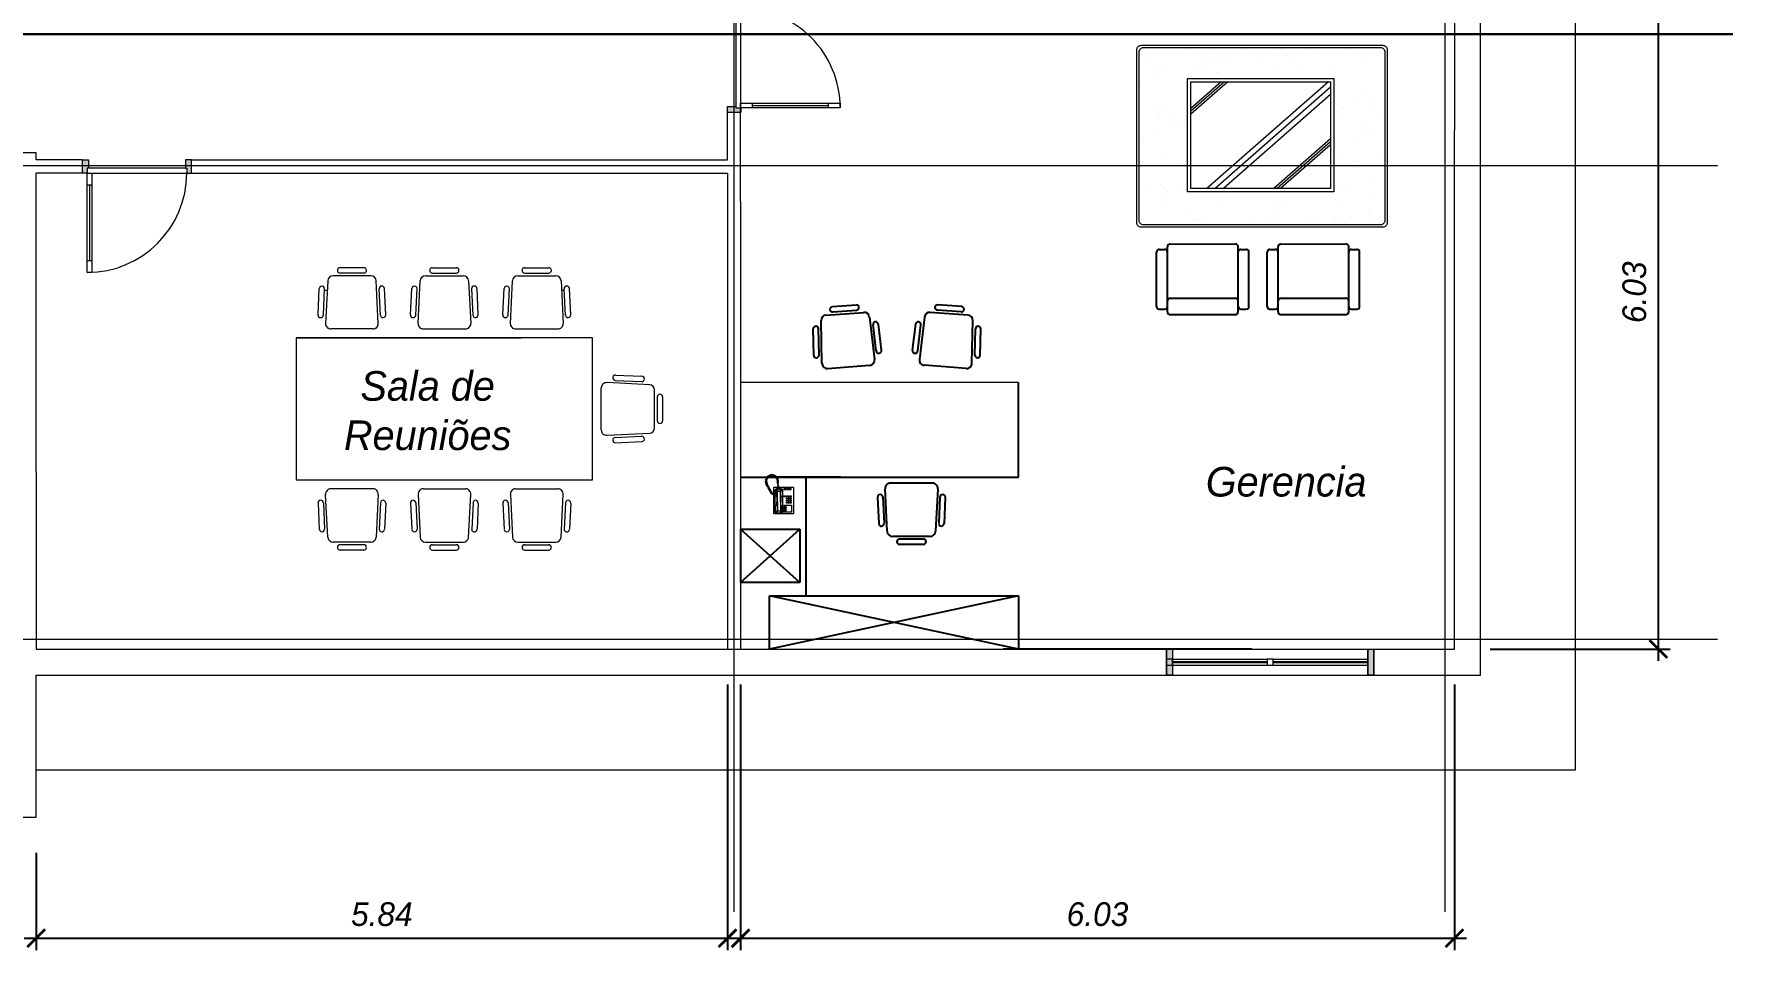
# Model space of a CAD drawing. Header units: millimetres. Extents: x 485872 to 486142, y -52344 to -52207.
# Drawn here: x 485967.02 to 485981.36, y -52228.95 to -52221.21 of the extents above; entities that cross this region are included whole.
import ezdxf

# ---------------------------------------------------------------- set-up
doc = ezdxf.new("R2010")
doc.units = ezdxf.units.MM
doc.header["$LTSCALE"] = 15
doc.header["$PDMODE"] = 2
doc.header["$PDSIZE"] = -10
for name, pattern in [('ACAD_ISO12W100', [21, 12, -3, 0, -3, 0, -3]), ('DASHDOTX2', [50.8, 25.4, -12.7, 0, -12.7]), ('HIDDEN', [9.525, 6.35, -3.175])]:
    doc.linetypes.add(name, pattern=pattern)
doc.layers.add('Akira01', color=7, linetype='Continuous')
doc.layers.add('Akira02', color=8, linetype='Continuous')
doc.layers.add('arrow', color=8, linetype='Continuous', lineweight=0)
doc.styles.get("Standard").update_dxf_attribs({"font": ''})
doc.styles.get('Standard').set_extended_font_data('Flux Architect', italic=True)
doc.dimstyles.get("Standard").update_dxf_attribs({"dimtxt": 0.2, "dimasz": 0.15, "dimexe": 0.1, "dimexo": 0.3, "dimgap": 0.1, "dimtad": 1, "dimzin": 0, "dimdsep": 46, "dimtxsty": 'Standard', "dimblk": 'ARCHTICK', "dimcen": 0.09, "dimdle": 0.1, "dimclrd": 4, "dimclrt": 2, "dimadec": 0, "dimazin": 0, "dimtfac": 1, "dimtofl": 0, "dimtmove": 0, "dimatfit": 3, "dimfxl": 1, "dimtfillclr": 1, "dimtolj": 1, "dimtzin": 0, "dimarcsym": 1})

# ---------------------------------------------------------------- blocks, each defined once
blk = doc.blocks.new('Meeting Table')
at = {"layer": 'Akira01', "linetype": 'Continuous', "lineweight": 9}
for p, q in [((36644, 80019), (36442, 80019)), ((37424, 80019), (37222, 80019)), ((38002, 80019), (38203, 80019)), ((36338, 79909), (36320, 79549)), ((36703, 79951), (36383, 79951)), ((36644, 79974), (36442, 79974)), ((36765, 79549), (36747, 79909)), ((37118, 79909), (37100, 79549)), ((37482, 79951), (37163, 79951)), ((37424, 79974), (37222, 79974)), ((37545, 79549), (37527, 79909)), ((37880, 79549), (37898, 79909)), ((37943, 79951), (38262, 79951)), ((38002, 79974), (38203, 79974)), ((38307, 79909), (38325, 79549)), ((36256, 79621), (36267, 79843)), ((36301, 79619), (36312, 79841)), ((36784, 79619), (36773, 79841)), ((36829, 79621), (36818, 79843)), ((37036, 79621), (37047, 79843)), ((37081, 79619), (37092, 79841)), ((37564, 79619), (37553, 79841)), ((37609, 79621), (37598, 79843)), ((37816, 79621), (37827, 79843)), ((37861, 79619), (37872, 79841)), ((38344, 79619), (38333, 79841)), ((38389, 79621), (38378, 79843)), ((36721, 79501), (36365, 79501)), ((37500, 79501), (37145, 79501)), ((37925, 79501), (38280, 79501)), ((36073, 79426), (36073, 78226)), ((38573, 79426), (36073, 79426)), ((38573, 78226), (38573, 79426)), ((35950, 79049), (35590, 79031)), ((35878, 79113), (35656, 79102)), ((35880, 79068), (35658, 79057)), ((35480, 78927), (35480, 78725)), ((35525, 78927), (35525, 78725)), ((35548, 78986), (35548, 78667)), ((35998, 79004), (35998, 78649)), ((35590, 78622), (35950, 78604)), ((35880, 78585), (35658, 78596)), ((35878, 78540), (35656, 78551)), ((36073, 78226), (38573, 78226)), ((36073, 78226), (36673, 78226)), ((36721, 78151), (36365, 78151)), ((38573, 78226), (36673, 78226)), ((37500, 78151), (37145, 78151)), ((37925, 78151), (38280, 78151)), ((36256, 78032), (36267, 77810)), ((36301, 78034), (36312, 77812)), ((36338, 77744), (36320, 78104)), ((36765, 78104), (36747, 77744)), ((36784, 78034), (36773, 77812)), ((36829, 78032), (36818, 77810)), ((37036, 78032), (37047, 77810)), ((37081, 78034), (37092, 77812)), ((37118, 77744), (37100, 78104)), ((37545, 78104), (37527, 77744)), ((37564, 78034), (37553, 77812)), ((37609, 78032), (37598, 77810)), ((37816, 78032), (37827, 77810)), ((37861, 78034), (37872, 77812)), ((37880, 78104), (37898, 77744)), ((38307, 77744), (38325, 78104)), ((38344, 78034), (38333, 77812)), ((38389, 78032), (38378, 77810)), ((36703, 77701), (36383, 77701)), ((36644, 77679), (36442, 77679)), ((36644, 77634), (36442, 77634)), ((37482, 77701), (37163, 77701)), ((37424, 77679), (37222, 77679)), ((37424, 77634), (37222, 77634)), ((37943, 77701), (38262, 77701)), ((38002, 77679), (38203, 77679)), ((38002, 77634), (38203, 77634))]:
    blk.add_line(p, q, dxfattribs=at)
for centre, radius, start, end in [((36442, 79996), 22.5, 90, 270), ((36644, 79996), 22.5, 270, 90), ((37222, 79996), 22.5, 90, 270), ((37424, 79996), 22.5, 270, 90), ((38002, 79996), 22.5, 90, 270), ((38203, 79996), 22.5, 270, 90), ((36383, 79906), 45, 90, 177.1376), ((36703, 79906), 45, 2.8624, 90), ((37163, 79906), 45, 90, 177.1376), ((37482, 79906), 45, 2.8624, 90), ((37943, 79906), 45, 90, 177.1376), ((38262, 79906), 45, 2.8624, 90), ((36290, 79842), 22.5, 357.1376, 177.1376), ((36796, 79842), 22.5, 2.8624, 182.8624), ((37070, 79842), 22.5, 357.1376, 177.1376), ((37576, 79842), 22.5, 2.8624, 182.8624), ((37850, 79842), 22.5, 357.1376, 177.1376), ((38356, 79842), 22.5, 2.8624, 182.8624), ((36279, 79620), 22.5, 177.1376, 357.1376), ((36807, 79620), 22.5, 182.8624, 2.8624), ((37059, 79620), 22.5, 177.1376, 357.1376), ((37587, 79620), 22.5, 182.8624, 2.8624), ((37839, 79620), 22.5, 177.1376, 357.1376), ((38367, 79620), 22.5, 182.8624, 2.8624), ((36365, 79546), 45, 177.1376, 270), ((36721, 79546), 45, 270, 2.8624), ((37145, 79546), 45, 177.1376, 270), ((37500, 79546), 45, 270, 2.8624), ((37925, 79546), 45, 177.1376, 270), ((38280, 79546), 45, 270, 2.8624), ((35593, 78986), 45, 92.8624, 180), ((35657, 79079), 22.5, 92.8624, 272.8624), ((35879, 79090), 22.5, 272.8624, 92.8624), ((35953, 79004), 45, 0, 92.8624), ((35503, 78927), 22.5, 0, 180), ((35503, 78725), 22.5, 180, 0), ((35593, 78667), 45, 180, 267.1376), ((35657, 78573), 22.5, 87.1376, 267.1376), ((35879, 78562), 22.5, 267.1376, 87.1376), ((35953, 78649), 45, 267.1376, 0), ((36365, 78106), 45, 90, 182.8624), ((36721, 78106), 45, 357.1376, 90), ((37145, 78106), 45, 90, 182.8624), ((37500, 78106), 45, 357.1376, 90), ((37925, 78106), 45, 90, 182.8624), ((38280, 78106), 45, 357.1376, 90), ((36279, 78033), 22.5, 2.8624, 182.8624), ((36807, 78033), 22.5, 357.1376, 177.1376), ((37059, 78033), 22.5, 2.8624, 182.8624), ((37587, 78033), 22.5, 357.1376, 177.1376), ((37839, 78033), 22.5, 2.8624, 182.8624), ((38367, 78033), 22.5, 357.1376, 177.1376), ((36290, 77811), 22.5, 182.8624, 2.8624), ((36383, 77746), 45, 182.8624, 270), ((36703, 77746), 45, 270, 357.1376), ((36796, 77811), 22.5, 177.1376, 357.1376), ((37070, 77811), 22.5, 182.8624, 2.8624), ((37163, 77746), 45, 182.8624, 270), ((37482, 77746), 45, 270, 357.1376), ((37576, 77811), 22.5, 177.1376, 357.1376), ((37850, 77811), 22.5, 182.8624, 2.8624), ((37943, 77746), 45, 182.8624, 270), ((38262, 77746), 45, 270, 357.1376), ((38356, 77811), 22.5, 177.1376, 357.1376), ((36442, 77656), 22.5, 90, 270), ((36644, 77656), 22.5, 270, 90), ((37222, 77656), 22.5, 90, 270), ((37424, 77656), 22.5, 270, 90), ((38002, 77656), 22.5, 90, 270), ((38203, 77656), 22.5, 270, 90)]:
    blk.add_arc(centre, radius, start, end, dxfattribs=at)
at = {"layer": 'Akira02', "linetype": 'Continuous', "lineweight": 9}
for p, q in [((36334, 77823), (36312, 77823)), ((38334, 77823), (38311, 77823))]:
    blk.add_line(p, q, dxfattribs=at)
blk = doc.blocks.new('In door')
at = {"lineweight": 13}
h = blk.add_hatch(color=256, dxfattribs=at)
h.dxf.hatch_style = 1
h.paths.add_polyline_path([(49483, 73980), (49483, 74020), (49443, 74020), (49443, 74030), (49373, 74030), (49373, 73980)])
h.paths.add_polyline_path([(49373, 74900), (49373, 74850), (49443, 74850), (49443, 74860), (49483, 74860), (49483, 74900)])
for points in [[(49483, 74900), (49373, 74900), (49373, 74850), (49443, 74850), (49443, 74860), (49483, 74860)], [(49483, 73980), (49373, 73980), (49373, 74030), (49443, 74030), (49443, 74020), (49483, 74020)]]:
    blk.add_lwpolyline(points, close=True, dxfattribs=at)
for points in [[(49483, 74900), (49373, 74900)], [(49483, 73980), (49373, 73980)]]:
    blk.add_lwpolyline(points, dxfattribs=at)
at = {"color": 15, "lineweight": 13}
for points in [[(49443, 74850), (49443, 74030)], [(49483, 74020), (49483, 74860)], [(49583, 74020), (49583, 74060)], [(49583, 74040), (50223, 74040)], [(50223, 74020), (50223, 74060)]]:
    blk.add_lwpolyline(points, dxfattribs=at)
blk.add_lwpolyline([(49483, 74020), (49483, 74060), (50323, 74060), (50323, 74020)], close=True, dxfattribs=at)
at = {"lineweight": 13}
blk.add_arc((49483, 74020), 840, 0.012, 90.012, dxfattribs=at)
blk = doc.blocks.new('_ArchTick')
at = {"color": 0, "const_width": 0.15}
blk.add_lwpolyline([(-0.5, -0.5), (0.5, 0.5)], dxfattribs=at)
blk = doc.blocks.new('*D295')
at = {"color": 0, "linetype": 'Continuous', "lineweight": -2, "transparency": 16777216}
for p, q in [((486120.984, -52226.706), (486120.984, -52228.948)), ((486115.149, -52228.126), (486115.149, -52228.948))]:
    blk.add_line(p, q, dxfattribs=at)
at = {"color": 4, "linetype": 'Continuous', "lineweight": -2, "transparency": 16777216}
blk.add_line((486115.049, -52228.848), (486121.084, -52228.848), dxfattribs=at)
at = {"layer": 'Defpoints', "color": 0, "linetype": 'Continuous', "lineweight": 13, "transparency": 16777216}
for p in [(486120.984, -52226.406), (486115.149, -52227.826), (486120.984, -52228.848)]:
    blk.add_point(p, dxfattribs=at)
at = {"color": 4, "linetype": 'Continuous', "lineweight": -2, "transparency": 16777216, "xscale": 0.15, "yscale": 0.15, "zscale": 0.15, "rotation": 180}
blk.add_blockref('_ArchTick', (486115.149, -52228.848), dxfattribs=at)
at = {"color": 4, "linetype": 'Continuous', "lineweight": -2, "transparency": 16777216, "xscale": 0.15, "yscale": 0.15, "zscale": 0.15}
blk.add_blockref('_ArchTick', (486120.984, -52228.848), dxfattribs=at)
at = {"color": 2, "linetype": 'Continuous', "lineweight": 13, "transparency": 16777216, "insert": (486118.066, -52228.646), "char_height": 0.2, "attachment_point": 5}
blk.add_mtext('\\A1;5.84', dxfattribs=at)
blk = doc.blocks.new('*D296')
at = {"color": 0, "linetype": 'Continuous', "lineweight": -2, "transparency": 16777216}
for p, q in [((486121.094, -52226.706), (486121.094, -52228.948)), ((486127.119, -52226.706), (486127.119, -52228.948))]:
    blk.add_line(p, q, dxfattribs=at)
at = {"color": 4, "linetype": 'Continuous', "lineweight": -2, "transparency": 16777216}
blk.add_line((486120.994, -52228.848), (486127.219, -52228.848), dxfattribs=at)
at = {"layer": 'Defpoints', "color": 0, "linetype": 'Continuous', "lineweight": 13, "transparency": 16777216}
for p in [(486121.094, -52226.406), (486127.119, -52226.406), (486127.119, -52228.848)]:
    blk.add_point(p, dxfattribs=at)
at = {"color": 4, "linetype": 'Continuous', "lineweight": -2, "transparency": 16777216, "xscale": 0.15, "yscale": 0.15, "zscale": 0.15, "rotation": 180}
blk.add_blockref('_ArchTick', (486121.094, -52228.848), dxfattribs=at)
at = {"color": 4, "linetype": 'Continuous', "lineweight": -2, "transparency": 16777216, "xscale": 0.15, "yscale": 0.15, "zscale": 0.15}
blk.add_blockref('_ArchTick', (486127.119, -52228.848), dxfattribs=at)
at = {"color": 2, "linetype": 'Continuous', "lineweight": 13, "transparency": 16777216, "insert": (486124.106, -52228.646), "char_height": 0.2, "attachment_point": 5}
blk.add_mtext('\\A1;6.03', dxfattribs=at)
blk = doc.blocks.new('*D297')
at = {"color": 4, "linetype": 'Continuous', "lineweight": -2, "transparency": 16777216}
blk.add_line((486128.839, -52226.506), (486128.839, -52220.281), dxfattribs=at)
at = {"color": 0, "linetype": 'Continuous', "lineweight": -2, "transparency": 16777216}
for p, q in [((486127.419, -52220.381), (486128.939, -52220.381)), ((486127.419, -52226.406), (486128.939, -52226.406))]:
    blk.add_line(p, q, dxfattribs=at)
at = {"layer": 'Defpoints', "color": 0, "linetype": 'Continuous', "lineweight": 13, "transparency": 16777216}
for p in [(486127.119, -52220.381), (486128.839, -52220.381), (486127.119, -52226.406)]:
    blk.add_point(p, dxfattribs=at)
at = {"color": 4, "linetype": 'Continuous', "lineweight": -2, "transparency": 16777216, "xscale": 0.15, "yscale": 0.15, "zscale": 0.15}
for p, rotation in [((486128.839, -52220.381), 90), ((486128.839, -52226.406), 270)]:
    blk.add_blockref('_ArchTick', p, dxfattribs=dict(at, rotation=rotation))
at = {"color": 2, "linetype": 'Continuous', "lineweight": 13, "transparency": 16777216, "insert": (486128.637, -52223.393), "char_height": 0.2, "attachment_point": 5, "rotation": 90}
blk.add_mtext('\\A1;6.03', dxfattribs=at)

msp = doc.modelspace()

# ---------------------------------------------------------------- hatches: boundary and pattern name
at = {"lineweight": 13}
h = msp.add_hatch(color=256, dxfattribs=at)
h.dxf.hatch_style = 1
h.paths.add_polyline_path([(485976.58, -52226.406), (485976.63, -52226.406), (485976.63, -52226.626), (485976.58, -52226.626)])
h = msp.add_hatch(color=256, dxfattribs=at)
h.dxf.hatch_style = 1
h.paths.add_polyline_path([(485978.28, -52226.406), (485978.33, -52226.406), (485978.33, -52226.626), (485978.28, -52226.626)])

# ---------------------------------------------------------------- linework, layer by layer
at = {"color": 6, "linetype": 'DASHDOTX2', "lineweight": 13}
for p, q in [((485972.93, -52228.626), (485972.93, -52210.526)), ((485978.93, -52228.626), (485978.93, -52210.526)), ((485981.23, -52222.326), (485944.63, -52222.326)), ((485981.23, -52226.326), (485944.63, -52226.326))]:
    msp.add_line(p, q, dxfattribs=at)
at = {"color": 0, "lineweight": 9}
for p, q in [((485978.008, -52221.328), (485978.008, -52221.328)), ((485978.107, -52221.315), (485978.107, -52221.315)), ((485978.257, -52221.31), (485978.257, -52221.31)), ((485978.259, -52221.322), (485978.259, -52221.322)), ((485976.364, -52221.351), (485976.364, -52221.351)), ((485976.444, -52221.402), (485976.444, -52221.402)), ((485976.763, -52221.344), (485976.763, -52221.344)), ((485976.89, -52221.438), (485976.89, -52221.438)), ((485976.925, -52221.47), (485976.925, -52221.47)), ((485976.955, -52221.35), (485976.955, -52221.35)), ((485976.985, -52221.463), (485976.985, -52221.463)), ((485977.035, -52221.401), (485977.035, -52221.401)), ((485977.084, -52221.45), (485977.084, -52221.45)), ((485977.249, -52221.346), (485977.249, -52221.346)), ((485977.342, -52221.416), (485977.342, -52221.416)), ((485977.497, -52221.395), (485977.497, -52221.395)), ((485977.547, -52221.349), (485977.547, -52221.349)), ((485977.596, -52221.382), (485977.596, -52221.382)), ((485977.627, -52221.4), (485977.627, -52221.4)), ((485977.686, -52221.477), (485977.686, -52221.477)), ((485977.746, -52221.34), (485977.746, -52221.34)), ((485977.854, -52221.348), (485977.854, -52221.348)), ((485978.139, -52221.347), (485978.139, -52221.347)), ((485978.219, -52221.398), (485978.219, -52221.398)), ((485978.422, -52221.462), (485978.422, -52221.462)), ((485976.474, -52221.53), (485976.474, -52221.53)), ((485976.506, -52221.541), (485976.506, -52221.541)), ((485976.573, -52221.517), (485976.573, -52221.517)), ((485976.831, -52221.483), (485976.831, -52221.483)), ((485977.004, -52221.534), (485977.004, -52221.534)), ((485977.517, -52221.516), (485977.517, -52221.516)), ((485978.003, -52221.518), (485978.003, -52221.518)), ((485976.354, -52221.637), (485976.354, -52221.637)), ((485978.004, -52221.639), (485978.004, -52221.639)), ((485978.271, -52221.688), (485978.271, -52221.688)), ((485976.517, -52221.826), (485976.517, -52221.826)), ((485976.518, -52221.907), (485976.518, -52221.907)), ((485976.543, -52221.811), (485976.543, -52221.811)), ((485976.597, -52221.877), (485976.597, -52221.877)), ((485978.015, -52221.884), (485978.015, -52221.884)), ((485978.029, -52221.817), (485978.029, -52221.817)), ((485978.075, -52221.834), (485978.075, -52221.834)), ((485978.183, -52221.797), (485978.183, -52221.797)), ((485978.282, -52221.784), (485978.282, -52221.784)), ((485978.292, -52221.823), (485978.292, -52221.823)), ((485978.372, -52221.874), (485978.372, -52221.874)), ((485976.495, -52222.019), (485976.495, -52222.019)), ((485976.649, -52221.999), (485976.649, -52221.999)), ((485976.709, -52221.962), (485976.709, -52221.962)), ((485976.744, -52221.994), (485976.744, -52221.994)), ((485976.748, -52221.986), (485976.748, -52221.986)), ((485978.24, -52221.985), (485978.24, -52221.985)), ((485978.275, -52222.017), (485978.275, -52222.017)), ((485978.283, -52222.054), (485978.283, -52222.054)), ((485976.382, -52222.118), (485976.382, -52222.118)), ((485978.157, -52222.115), (485978.157, -52222.115)), ((485976.362, -52222.334), (485976.362, -52222.334)), ((485976.53, -52222.273), (485976.53, -52222.273)), ((485976.671, -52222.302), (485976.671, -52222.302)), ((485978.027, -52222.25), (485978.027, -52222.25)), ((485978.204, -52222.286), (485978.204, -52222.286)), ((485978.358, -52222.266), (485978.358, -52222.266)), ((485976.527, -52222.486), (485976.527, -52222.486)), ((485976.751, -52222.353), (485976.751, -52222.353)), ((485978.295, -52222.42), (485978.295, -52222.42)), ((485976.412, -52222.522), (485976.412, -52222.522)), ((485976.536, -52222.594), (485976.536, -52222.594)), ((485976.562, -52222.518), (485976.562, -52222.518)), ((485976.67, -52222.488), (485976.67, -52222.488)), ((485977.127, -52222.593), (485977.127, -52222.593)), ((485977.553, -52222.614), (485977.553, -52222.614)), ((485977.719, -52222.592), (485977.719, -52222.592)), ((485978.039, -52222.616), (485978.039, -52222.616)), ((485978.059, -52222.509), (485978.059, -52222.509)), ((485978.094, -52222.541), (485978.094, -52222.541)), ((485978.311, -52222.591), (485978.311, -52222.591)), ((485976.542, -52222.639), (485976.542, -52222.639)), ((485976.751, -52222.691), (485976.751, -52222.691)), ((485977.04, -52222.633), (485977.04, -52222.633)), ((485977.487, -52222.676), (485977.487, -52222.676)), ((485977.522, -52222.708), (485977.522, -52222.708)), ((485978.121, -52222.771), (485978.121, -52222.771)), ((485978.283, -52222.714), (485978.283, -52222.714)), ((485978.379, -52222.755), (485978.379, -52222.755)), ((485976.81, -52222.791), (485976.81, -52222.791)), ((485976.824, -52222.778), (485976.824, -52222.778)), ((485976.904, -52222.811), (485976.904, -52222.811)), ((485976.916, -52222.825), (485976.916, -52222.825)), ((485977.296, -52222.793), (485977.296, -52222.793)), ((485977.416, -52222.777), (485977.416, -52222.777)), ((485977.496, -52222.81), (485977.496, -52222.81)), ((485977.794, -52222.787), (485977.794, -52222.787)), ((485977.868, -52222.805), (485977.868, -52222.805)), ((485978.007, -52222.776), (485978.007, -52222.776)), ((485978.022, -52222.784), (485978.022, -52222.784)), ((485978.087, -52222.809), (485978.087, -52222.809)), ((485978.307, -52222.786), (485978.307, -52222.786))]:
    msp.add_line(p, q, dxfattribs=at)
at = {"lineweight": 9}
for p, q in [((485977.068, -52221.615), (485976.784, -52221.865)), ((485977.04, -52221.615), (485976.784, -52221.84)), ((485977.097, -52221.615), (485976.784, -52221.89)), ((485977.946, -52221.615), (485976.919, -52222.518)), ((485977.963, -52221.662), (485976.99, -52222.518)), ((485977.963, -52221.724), (485977.061, -52222.518)), ((485977.963, -52222.098), (485977.486, -52222.518)), ((485977.963, -52222.123), (485977.514, -52222.518)), ((485977.963, -52222.147), (485977.542, -52222.518)), ((485973.266, -52225.043), (485973.269, -52225.039)), ((485973.266, -52225.262), (485973.266, -52225.043)), ((485973.269, -52225.039), (485973.303, -52225.039)), ((485973.278, -52225.062), (485973.286, -52225.052)), ((485973.309, -52225.039), (485973.428, -52225.039)), ((485973.428, -52225.039), (485973.431, -52225.043)), ((485973.431, -52225.043), (485973.431, -52225.262)), ((485973.269, -52225.265), (485973.266, -52225.262)), ((485973.428, -52225.265), (485973.269, -52225.265)), ((485973.431, -52225.262), (485973.428, -52225.265))]:
    msp.add_line(p, q, dxfattribs=at)
at = {"lineweight": 13}
for p, q in [((485967.04, -52222.216), (485966.075, -52222.216)), ((485967.04, -52222.276), (485967.04, -52222.216)), ((485967.04, -52224.906), (485967.04, -52222.386))]:
    msp.add_line(p, q, dxfattribs=at)
for p, q in [((485976.496, -52223.513), (485976.495, -52223.054)), ((485976.518, -52223.032), (485976.564, -52223.032)), ((485976.587, -52223.467), (485976.587, -52223.009)), ((485976.61, -52222.986), (485977.161, -52222.985)), ((485977.184, -52223.467), (485977.184, -52223.008)), ((485977.206, -52223.031), (485977.252, -52223.031)), ((485977.275, -52223.513), (485977.275, -52223.054)), ((485977.429, -52223.513), (485977.429, -52223.054)), ((485977.452, -52223.032), (485977.498, -52223.032)), ((485977.521, -52223.467), (485977.521, -52223.009)), ((485977.544, -52222.986), (485978.094, -52222.985)), ((485978.117, -52223.467), (485978.117, -52223.008)), ((485978.14, -52223.031), (485978.186, -52223.031)), ((485978.209, -52223.513), (485978.209, -52223.054)), ((485976.587, -52223.559), (485976.587, -52223.467)), ((485976.61, -52223.444), (485977.161, -52223.444)), ((485977.184, -52223.559), (485977.184, -52223.467)), ((485977.521, -52223.559), (485977.521, -52223.467)), ((485977.544, -52223.444), (485978.094, -52223.444)), ((485978.117, -52223.559), (485978.117, -52223.467)), ((485976.519, -52223.536), (485976.564, -52223.536)), ((485976.61, -52223.582), (485977.161, -52223.582)), ((485977.207, -52223.536), (485977.253, -52223.536)), ((485977.452, -52223.536), (485977.498, -52223.536)), ((485977.544, -52223.582), (485978.094, -52223.582)), ((485978.14, -52223.536), (485978.186, -52223.536))]:
    msp.add_line(p, q)
at = {"linetype": 'ByBlock', "lineweight": 9}
for p, q in [((485973.203, -52224.986), (485973.193, -52224.989)), ((485973.193, -52224.989), (485973.194, -52224.997)), ((485973.196, -52224.975), (485973.194, -52224.981)), ((485973.194, -52224.981), (485973.203, -52224.986)), ((485973.194, -52224.997), (485973.203, -52224.997)), ((485973.205, -52224.975), (485973.196, -52224.975)), ((485973.203, -52224.997), (485973.196, -52225.003)), ((485973.196, -52225.003), (485973.198, -52225.011)), ((485973.2, -52224.96), (485973.198, -52224.966)), ((485973.198, -52224.966), (485973.205, -52224.975)), ((485973.198, -52225.011), (485973.209, -52225.01)), ((485973.209, -52225.01), (485973.199, -52225.014)), ((485973.199, -52225.014), (485973.202, -52225.023)), ((485973.21, -52224.963), (485973.2, -52224.96)), ((485973.202, -52225.023), (485973.212, -52225.023)), ((485973.209, -52224.95), (485973.205, -52224.954)), ((485973.205, -52224.954), (485973.21, -52224.963)), ((485973.206, -52224.992), (485973.21, -52224.968)), ((485973.216, -52225.023), (485973.206, -52224.992)), ((485973.212, -52225.023), (485973.206, -52225.032)), ((485973.206, -52225.032), (485973.21, -52225.037)), ((485973.218, -52224.954), (485973.209, -52224.95)), ((485973.21, -52224.968), (485973.224, -52224.954)), ((485973.21, -52225.037), (485973.219, -52225.034)), ((485973.22, -52224.941), (485973.214, -52224.945)), ((485973.214, -52224.945), (485973.218, -52224.954)), ((485973.219, -52225.034), (485973.214, -52225.043)), ((485973.214, -52225.043), (485973.217, -52225.05)), ((485973.227, -52225.041), (485973.216, -52225.023)), ((485973.217, -52225.05), (485973.226, -52225.047)), ((485973.226, -52224.949), (485973.22, -52224.941)), ((485973.226, -52225.047), (485973.22, -52225.054)), ((485973.22, -52225.054), (485973.223, -52225.061)), ((485973.223, -52225.061), (485973.232, -52225.058)), ((485973.224, -52224.954), (485973.243, -52224.946)), ((485973.231, -52224.937), (485973.225, -52224.94)), ((485973.225, -52224.94), (485973.226, -52224.949)), ((485973.232, -52225.058), (485973.225, -52225.065)), ((485973.225, -52225.065), (485973.228, -52225.07)), ((485973.226, -52225.044), (485973.227, -52225.041)), ((485973.228, -52225.044), (485973.226, -52225.044)), ((485973.235, -52225.058), (485973.228, -52225.044)), ((485973.238, -52224.943), (485973.231, -52224.937)), ((485973.245, -52225.075), (485973.235, -52225.058)), ((485973.244, -52224.933), (485973.238, -52224.935)), ((485973.238, -52224.935), (485973.238, -52224.943)), ((485973.243, -52224.946), (485973.262, -52224.948)), ((485973.248, -52224.943), (485973.244, -52224.933)), ((485973.25, -52224.934), (485973.248, -52224.943)), ((485973.256, -52224.935), (485973.25, -52224.934)), ((485973.259, -52224.943), (485973.256, -52224.935)), ((485973.264, -52224.935), (485973.259, -52224.943)), ((485973.262, -52224.948), (485973.279, -52224.957)), ((485973.27, -52224.937), (485973.264, -52224.935)), ((485973.269, -52224.947), (485973.27, -52224.937)), ((485973.277, -52224.941), (485973.269, -52224.947)), ((485973.283, -52224.945), (485973.277, -52224.941)), ((485973.278, -52225.252), (485973.278, -52225.062)), ((485973.279, -52224.957), (485973.292, -52224.972)), ((485973.282, -52224.953), (485973.283, -52224.945)), ((485973.289, -52224.948), (485973.282, -52224.953)), ((485973.283, -52225.057), (485973.282, -52225.063)), ((485973.282, -52225.063), (485973.282, -52225.106)), ((485973.282, -52225.063), (485973.296, -52225.077)), ((485973.289, -52225.054), (485973.283, -52225.057)), ((485973.286, -52225.052), (485973.305, -52225.052)), ((485973.294, -52224.954), (485973.289, -52224.948)), ((485973.297, -52225.074), (485973.289, -52225.054)), ((485973.305, -52225.054), (485973.289, -52225.054)), ((485973.29, -52224.963), (485973.294, -52224.954)), ((485973.299, -52224.961), (485973.29, -52224.963)), ((485973.292, -52224.972), (485973.293, -52224.993)), ((485973.293, -52224.993), (485973.292, -52225)), ((485973.292, -52225), (485973.298, -52225.004)), ((485973.294, -52224.975), (485973.303, -52224.968)), ((485973.305, -52224.976), (485973.294, -52224.975)), ((485973.296, -52224.99), (485973.305, -52224.985)), ((485973.306, -52224.992), (485973.296, -52224.99)), ((485973.298, -52225.004), (485973.297, -52225.013)), ((485973.297, -52225.013), (485973.298, -52225.02)), ((485973.298, -52225.02), (485973.302, -52225.035)), ((485973.303, -52224.968), (485973.299, -52224.961)), ((485973.302, -52225.003), (485973.305, -52225)), ((485973.303, -52225.005), (485973.302, -52225.003)), ((485973.302, -52225.014), (485973.303, -52225.005)), ((485973.306, -52225.029), (485973.302, -52225.014)), ((485973.302, -52225.035), (485973.304, -52225.046)), ((485973.304, -52225.046), (485973.305, -52225.058)), ((485973.305, -52224.985), (485973.305, -52224.976)), ((485973.305, -52225), (485973.306, -52224.992)), ((485973.305, -52225.058), (485973.31, -52225.058)), ((485973.31, -52225.045), (485973.306, -52225.029)), ((485973.31, -52225.058), (485973.31, -52225.045)), ((485973.31, -52225.052), (485973.332, -52225.052)), ((485973.328, -52225.054), (485973.31, -52225.054)), ((485973.32, -52225.074), (485973.328, -52225.054)), ((485973.336, -52225.063), (485973.321, -52225.077)), ((485973.328, -52225.054), (485973.334, -52225.057)), ((485973.332, -52225.052), (485973.34, -52225.06)), ((485973.334, -52225.057), (485973.336, -52225.063)), ((485973.336, -52225.063), (485973.336, -52225.106)), ((485973.34, -52225.06), (485973.34, -52225.252)), ((485973.351, -52225.05), (485973.351, -52225.06)), ((485973.367, -52225.05), (485973.351, -52225.05)), ((485973.351, -52225.06), (485973.367, -52225.06)), ((485973.367, -52225.06), (485973.367, -52225.05)), ((485973.39, -52225.05), (485973.374, -52225.05)), ((485973.374, -52225.05), (485973.374, -52225.06)), ((485973.374, -52225.06), (485973.39, -52225.06)), ((485973.39, -52225.06), (485973.39, -52225.05)), ((485973.412, -52225.05), (485973.396, -52225.05)), ((485973.396, -52225.05), (485973.396, -52225.06)), ((485973.396, -52225.06), (485973.412, -52225.06)), ((485973.412, -52225.06), (485973.412, -52225.05)), ((485973.228, -52225.07), (485973.237, -52225.067)), ((485973.237, -52225.067), (485973.232, -52225.077)), ((485973.232, -52225.077), (485973.235, -52225.081)), ((485973.235, -52225.081), (485973.243, -52225.079)), ((485973.243, -52225.079), (485973.238, -52225.087)), ((485973.238, -52225.087), (485973.239, -52225.091)), ((485973.239, -52225.091), (485973.243, -52225.092)), ((485973.243, -52225.092), (485973.249, -52225.092)), ((485973.251, -52225.085), (485973.245, -52225.075)), ((485973.247, -52225.088), (485973.251, -52225.085)), ((485973.25, -52225.088), (485973.247, -52225.088)), ((485973.249, -52225.092), (485973.253, -52225.098)), ((485973.252, -52225.09), (485973.25, -52225.088)), ((485973.256, -52225.093), (485973.252, -52225.09)), ((485973.253, -52225.098), (485973.257, -52225.1)), ((485973.26, -52225.095), (485973.256, -52225.093)), ((485973.257, -52225.1), (485973.266, -52225.101)), ((485973.266, -52225.096), (485973.26, -52225.095)), ((485973.282, -52225.106), (485973.285, -52225.114)), ((485973.282, -52225.206), (485973.285, -52225.198)), ((485973.282, -52225.249), (485973.282, -52225.206)), ((485973.285, -52225.114), (485973.289, -52225.122)), ((485973.285, -52225.198), (485973.289, -52225.19)), ((485973.289, -52225.122), (485973.291, -52225.133)), ((485973.289, -52225.19), (485973.291, -52225.179)), ((485973.291, -52225.133), (485973.291, -52225.163)), ((485973.291, -52225.179), (485973.291, -52225.163)), ((485973.296, -52225.077), (485973.297, -52225.074)), ((485973.296, -52225.163), (485973.296, -52225.077)), ((485973.296, -52225.163), (485973.296, -52225.235)), ((485973.297, -52225.074), (485973.32, -52225.074)), ((485973.321, -52225.077), (485973.32, -52225.074)), ((485973.321, -52225.163), (485973.321, -52225.077)), ((485973.321, -52225.163), (485973.321, -52225.235)), ((485973.328, -52225.122), (485973.326, -52225.133)), ((485973.326, -52225.133), (485973.326, -52225.163)), ((485973.326, -52225.179), (485973.326, -52225.163)), ((485973.328, -52225.19), (485973.326, -52225.179)), ((485973.332, -52225.114), (485973.328, -52225.122)), ((485973.332, -52225.198), (485973.328, -52225.19)), ((485973.336, -52225.106), (485973.332, -52225.114)), ((485973.336, -52225.206), (485973.332, -52225.198)), ((485973.336, -52225.249), (485973.336, -52225.206)), ((485973.35, -52225.12), (485973.35, -52225.111)), ((485973.35, -52225.111), (485973.363, -52225.111)), ((485973.363, -52225.12), (485973.35, -52225.12)), ((485973.351, -52225.195), (485973.351, -52225.2)), ((485973.364, -52225.195), (485973.351, -52225.195)), ((485973.351, -52225.2), (485973.364, -52225.2)), ((485973.351, -52225.204), (485973.351, -52225.209)), ((485973.364, -52225.204), (485973.351, -52225.204)), ((485973.351, -52225.209), (485973.364, -52225.209)), ((485973.363, -52225.111), (485973.363, -52225.12)), ((485973.364, -52225.2), (485973.364, -52225.195)), ((485973.364, -52225.209), (485973.364, -52225.204)), ((485973.369, -52225.192), (485973.415, -52225.192)), ((485973.369, -52225.25), (485973.369, -52225.192)), ((485973.372, -52225.111), (485973.382, -52225.111)), ((485973.372, -52225.12), (485973.372, -52225.111)), ((485973.382, -52225.12), (485973.372, -52225.12)), ((485973.372, -52225.138), (485973.372, -52225.128)), ((485973.372, -52225.128), (485973.382, -52225.128)), ((485973.382, -52225.138), (485973.372, -52225.138)), ((485973.372, -52225.146), (485973.382, -52225.146)), ((485973.372, -52225.155), (485973.372, -52225.146)), ((485973.382, -52225.155), (485973.372, -52225.155)), ((485973.372, -52225.173), (485973.372, -52225.163)), ((485973.372, -52225.163), (485973.382, -52225.163)), ((485973.382, -52225.173), (485973.372, -52225.173)), ((485973.382, -52225.111), (485973.382, -52225.12)), ((485973.382, -52225.128), (485973.382, -52225.138)), ((485973.382, -52225.146), (485973.382, -52225.155)), ((485973.382, -52225.163), (485973.382, -52225.173)), ((485973.388, -52225.111), (485973.397, -52225.111)), ((485973.388, -52225.12), (485973.388, -52225.111)), ((485973.397, -52225.12), (485973.388, -52225.12)), ((485973.388, -52225.128), (485973.397, -52225.128)), ((485973.388, -52225.138), (485973.388, -52225.128)), ((485973.397, -52225.138), (485973.388, -52225.138)), ((485973.388, -52225.146), (485973.397, -52225.146)), ((485973.388, -52225.155), (485973.388, -52225.146)), ((485973.397, -52225.155), (485973.388, -52225.155)), ((485973.388, -52225.163), (485973.397, -52225.163)), ((485973.388, -52225.173), (485973.388, -52225.163)), ((485973.397, -52225.173), (485973.388, -52225.173)), ((485973.397, -52225.111), (485973.397, -52225.12)), ((485973.397, -52225.128), (485973.397, -52225.138)), ((485973.397, -52225.146), (485973.397, -52225.155)), ((485973.397, -52225.163), (485973.397, -52225.173)), ((485973.404, -52225.111), (485973.413, -52225.111)), ((485973.404, -52225.12), (485973.404, -52225.111)), ((485973.413, -52225.12), (485973.404, -52225.12)), ((485973.404, -52225.128), (485973.413, -52225.128)), ((485973.404, -52225.138), (485973.404, -52225.128)), ((485973.413, -52225.138), (485973.404, -52225.138)), ((485973.404, -52225.146), (485973.413, -52225.146)), ((485973.404, -52225.155), (485973.404, -52225.146)), ((485973.413, -52225.155), (485973.404, -52225.155)), ((485973.404, -52225.163), (485973.413, -52225.163)), ((485973.404, -52225.173), (485973.404, -52225.163)), ((485973.413, -52225.173), (485973.404, -52225.173)), ((485973.413, -52225.111), (485973.413, -52225.12)), ((485973.413, -52225.128), (485973.413, -52225.138)), ((485973.413, -52225.146), (485973.413, -52225.155)), ((485973.413, -52225.163), (485973.413, -52225.173)), ((485973.415, -52225.192), (485973.415, -52225.25)), ((485973.286, -52225.26), (485973.278, -52225.252)), ((485973.282, -52225.249), (485973.296, -52225.235)), ((485973.283, -52225.255), (485973.282, -52225.249)), ((485973.289, -52225.258), (485973.283, -52225.255)), ((485973.334, -52225.26), (485973.286, -52225.26)), ((485973.297, -52225.238), (485973.289, -52225.258)), ((485973.328, -52225.258), (485973.289, -52225.258)), ((485973.296, -52225.235), (485973.297, -52225.238)), ((485973.297, -52225.238), (485973.32, -52225.238)), ((485973.321, -52225.235), (485973.32, -52225.238)), ((485973.32, -52225.238), (485973.328, -52225.258)), ((485973.336, -52225.249), (485973.321, -52225.235)), ((485973.328, -52225.258), (485973.334, -52225.255)), ((485973.334, -52225.255), (485973.336, -52225.249)), ((485973.34, -52225.252), (485973.334, -52225.26)), ((485973.351, -52225.214), (485973.351, -52225.219)), ((485973.364, -52225.214), (485973.351, -52225.214)), ((485973.351, -52225.219), (485973.364, -52225.219)), ((485973.351, -52225.223), (485973.351, -52225.228)), ((485973.364, -52225.223), (485973.351, -52225.223)), ((485973.351, -52225.228), (485973.364, -52225.228)), ((485973.351, -52225.233), (485973.351, -52225.238)), ((485973.364, -52225.233), (485973.351, -52225.233)), ((485973.351, -52225.238), (485973.364, -52225.238)), ((485973.351, -52225.243), (485973.351, -52225.247)), ((485973.364, -52225.243), (485973.351, -52225.243)), ((485973.351, -52225.247), (485973.364, -52225.247)), ((485973.364, -52225.219), (485973.364, -52225.214)), ((485973.364, -52225.228), (485973.364, -52225.223)), ((485973.364, -52225.238), (485973.364, -52225.233)), ((485973.364, -52225.247), (485973.364, -52225.243)), ((485973.415, -52225.25), (485973.369, -52225.25))]:
    msp.add_line(p, q, dxfattribs=at)
at = {"lineweight": 13}
for points in [[(485967.04, -52226.626), (485979.23, -52226.626), (485979.23, -52214.026), (485947.63, -52214.026), (485947.63, -52226.626), (485959.82, -52226.626), (485959.82, -52227.826), (485967.04, -52227.826)], [(485976.58, -52226.626), (485976.58, -52226.406), (485976.63, -52226.406), (485976.63, -52226.626)], [(485976.63, -52226.541), (485976.63, -52226.491), (485976.58, -52226.491), (485976.58, -52226.541)], [(485977.48, -52226.541), (485977.48, -52226.491), (485977.43, -52226.491), (485977.43, -52226.541)], [(485978.28, -52226.626), (485978.28, -52226.406), (485978.33, -52226.406), (485978.33, -52226.626)]]:
    msp.add_lwpolyline(points, close=True, dxfattribs=at)
at = {"linetype": 'Continuous', "lineweight": 13}
for points in [[(485980.03, -52227.426), (485980.03, -52214.026), (485979.23, -52214.026)], [(485972.985, -52220.996), (485972.985, -52220.381), (485979.01, -52220.381), (485979.01, -52222.026)], [(485968.35, -52222.276), (485972.875, -52222.276), (485972.875, -52221.826)], [(485972.985, -52222.626), (485972.985, -52221.796)], [(485967.43, -52222.276), (485967.04, -52222.276)], [(485967.43, -52222.386), (485967.04, -52222.386)], [(485968.35, -52222.386), (485972.875, -52222.386), (485972.875, -52226.406)], [(485972.985, -52222.626), (485972.985, -52226.406)], [(485975.33, -52224.155), (485972.985, -52224.155)], [(485967.04, -52224.906), (485967.04, -52226.406)], [(485967.04, -52227.426), (485980.03, -52227.426)]]:
    msp.add_lwpolyline(points, dxfattribs=at)
at = {"color": 0, "lineweight": 9}
msp.add_lwpolyline([(485978.404, -52222.843), (485976.366, -52222.843, -0.414214), (485976.329, -52222.806), (485976.329, -52221.345, -0.414214), (485976.366, -52221.307), (485978.404, -52221.307, -0.414214), (485978.442, -52221.345), (485978.442, -52222.806, -0.414214)], format="xyb", close=True, dxfattribs=at)
at = {"lineweight": 9}
msp.add_lwpolyline([(485978.386, -52222.824), (485976.385, -52222.824, -0.414214), (485976.348, -52222.787), (485976.348, -52221.363, -0.414214), (485976.385, -52221.326), (485978.386, -52221.326, -0.414214), (485978.423, -52221.363), (485978.423, -52222.787, -0.414214)], format="xyb", close=True, dxfattribs=at)
at = {"color": 0, "lineweight": 9}
msp.add_lwpolyline([(485977.992, -52222.546), (485976.756, -52222.546), (485976.756, -52221.587), (485977.992, -52221.587)], close=True, dxfattribs=at)
at = {"lineweight": 9}
msp.add_lwpolyline([(485977.963, -52222.518), (485976.784, -52222.518), (485976.784, -52221.615), (485977.963, -52221.615)], close=True, dxfattribs=at)
at = {"lineweight": 13}
for points in [[(485972.63, -52226.406), (485979.01, -52226.406), (485979.01, -52222.026)], [(485967.04, -52226.406), (485972.63, -52226.406)], [(485976.58, -52226.406), (485976.58, -52226.626)], [(485976.63, -52226.491), (485977.43, -52226.491)], [(485977.48, -52226.491), (485978.28, -52226.491)], [(485978.28, -52226.406), (485978.28, -52226.626)], [(485978.33, -52226.626), (485978.33, -52226.406)], [(485976.63, -52226.541), (485977.43, -52226.541)], [(485977.48, -52226.541), (485978.28, -52226.541)]]:
    msp.add_lwpolyline(points, dxfattribs=at)
at = {"color": 160, "lineweight": 13}
for points in [[(485976.63, -52226.511), (485977.43, -52226.511)], [(485976.63, -52226.521), (485977.43, -52226.521)], [(485977.48, -52226.511), (485978.28, -52226.511)], [(485977.48, -52226.521), (485978.28, -52226.521)]]:
    msp.add_lwpolyline(points, dxfattribs=at)
for centre, start, end in [((485976.518, -52223.054), 90.0216, 180.0216), ((485976.564, -52223.054), 0.0216, 90.0216), ((485976.61, -52223.009), 90.0216, 180.0216), ((485976.61, -52223.009), 90.0216, 180.0216), ((485977.161, -52223.008), 0.0216, 90.0216), ((485977.206, -52223.054), 90.0216, 180.0216), ((485977.252, -52223.054), 0.0216, 90.0216), ((485977.452, -52223.054), 90.0216, 180.0216), ((485977.498, -52223.054), 0.0216, 90.0216), ((485977.544, -52223.009), 90.0216, 180.0216), ((485977.544, -52223.009), 90.0216, 180.0216), ((485978.094, -52223.008), 0.0216, 90.0216), ((485978.14, -52223.054), 90.0216, 180.0216), ((485978.186, -52223.054), 0.0216, 90.0216), ((485976.61, -52223.467), 90.0216, 180.0216), ((485977.161, -52223.467), 0.0216, 90.0216), ((485977.544, -52223.467), 90.0216, 180.0216), ((485978.094, -52223.467), 0.0216, 90.0216), ((485976.519, -52223.513), 180.0216, 270.0216), ((485976.564, -52223.513), 270.0216, 0.0216), ((485976.61, -52223.559), 180.0216, 270.0216), ((485977.161, -52223.559), 270.0216, 0.0216), ((485977.207, -52223.513), 180.0216, 270.0216), ((485977.253, -52223.513), 270.0216, 0.0216), ((485977.452, -52223.513), 180.0216, 270.0216), ((485977.498, -52223.513), 270.0216, 0.0216), ((485977.544, -52223.559), 180.0216, 270.0216), ((485978.094, -52223.559), 270.0216, 0.0216), ((485978.14, -52223.513), 180.0216, 270.0216), ((485978.186, -52223.513), 270.0216, 0.0216)]:
    msp.add_arc(centre, 0.0229, start, end)
at = {"layer": 'Akira01', "ltscale": 8}
for p, q in [((485973.672, -52223.992), (485973.664, -52223.631)), ((485973.706, -52223.586), (485974.024, -52223.563)), ((485973.76, -52223.514), (485973.961, -52223.5)), ((485973.763, -52223.559), (485973.964, -52223.545)), ((485974.072, -52223.602), (485974.116, -52223.96)), ((485974.538, -52223.602), (485974.494, -52223.96)), ((485974.904, -52223.586), (485974.586, -52223.563)), ((485974.847, -52223.559), (485974.646, -52223.545)), ((485974.85, -52223.514), (485974.649, -52223.5)), ((485974.938, -52223.992), (485974.946, -52223.631)), ((485973.603, -52223.924), (485973.598, -52223.702)), ((485973.648, -52223.923), (485973.643, -52223.701)), ((485974.13, -52223.889), (485974.103, -52223.668)), ((485974.174, -52223.883), (485974.148, -52223.663)), ((485974.436, -52223.883), (485974.463, -52223.663)), ((485974.48, -52223.889), (485974.507, -52223.668)), ((485974.962, -52223.923), (485974.967, -52223.701)), ((485975.007, -52223.924), (485975.012, -52223.702)), ((485973.72, -52224.036), (485974.074, -52224.01)), ((485974.89, -52224.036), (485974.536, -52224.01)), ((485975.33, -52224.955), (485975.33, -52224.155)), ((485972.985, -52224.955), (485975.33, -52224.955)), ((485973.83, -52224.955), (485973.23, -52224.955)), ((485973.538, -52225.956), (485973.538, -52224.955)), ((485974.222, -52225.412), (485974.204, -52225.052)), ((485974.604, -52225.005), (485974.249, -52225.005)), ((485974.649, -52225.052), (485974.631, -52225.412)), ((485974.14, -52225.125), (485974.151, -52225.347)), ((485974.185, -52225.122), (485974.196, -52225.344)), ((485974.668, -52225.122), (485974.657, -52225.344)), ((485974.713, -52225.125), (485974.702, -52225.347)), ((485974.586, -52225.455), (485974.267, -52225.455)), ((485974.528, -52225.478), (485974.326, -52225.478)), ((485974.528, -52225.523), (485974.326, -52225.523)), ((485973.23, -52226.406), (485973.23, -52225.956)), ((485973.23, -52225.956), (485975.33, -52225.956)), ((485975.33, -52226.406), (485973.23, -52225.956)), ((485973.23, -52225.956), (485973.83, -52225.956)), ((485975.33, -52225.956), (485975.33, -52226.406)), ((485977.3, -52226.406), (485975.2, -52226.406))]:
    msp.add_line(p, q, dxfattribs=at)
at = {"layer": 'Akira01', "linetype": 'HIDDEN', "ltscale": 10}
for p, q in [((485972.985, -52225.393), (485972.985, -52225.843)), ((485973.485, -52225.843), (485972.985, -52225.393)), ((485972.985, -52225.843), (485973.485, -52225.393)), ((485972.985, -52225.393), (485973.485, -52225.393)), ((485973.485, -52225.393), (485973.485, -52225.843)), ((485973.485, -52225.843), (485972.985, -52225.843))]:
    msp.add_line(p, q, dxfattribs=at)
at = {"layer": 'Akira01', "ltscale": 8}
msp.add_lwpolyline([(485975.33, -52225.956), (485973.23, -52226.406)], dxfattribs=at)
for centre, radius, start, end in [((485973.709, -52223.631), 0.045, 94.0993, 181.2369), ((485973.761, -52223.537), 0.0225, 94.0993, 274.0993), ((485973.962, -52223.522), 0.0225, 274.0993, 94.0993), ((485974.027, -52223.608), 0.045, 6.9617, 94.0993), ((485974.583, -52223.608), 0.045, 85.9007, 173.0383), ((485974.648, -52223.522), 0.0225, 85.9007, 265.9007), ((485974.849, -52223.537), 0.0225, 265.9007, 85.9007), ((485974.901, -52223.631), 0.045, 358.7631, 85.9007), ((485973.62, -52223.702), 0.0225, 1.2369, 181.2369), ((485974.125, -52223.665), 0.0225, 6.9617, 186.9617), ((485974.485, -52223.665), 0.0225, 353.0383, 173.0383), ((485974.99, -52223.702), 0.0225, 358.7631, 178.7631), ((485974.152, -52223.886), 0.0225, 186.9617, 6.9617), ((485974.458, -52223.886), 0.0225, 173.0383, 353.0383), ((485973.625, -52223.924), 0.0225, 181.2369, 1.2369), ((485973.717, -52223.991), 0.045, 181.2369, 274.0993), ((485974.071, -52223.965), 0.045, 274.0993, 6.9617), ((485974.539, -52223.965), 0.045, 173.0383, 265.9007), ((485974.893, -52223.991), 0.045, 265.9007, 358.7631), ((485974.985, -52223.924), 0.0225, 178.7631, 358.7631), ((485974.249, -52225.05), 0.045, 90, 182.8624), ((485974.604, -52225.05), 0.045, 357.1376, 90), ((485974.163, -52225.124), 0.0225, 2.8624, 182.8624), ((485974.691, -52225.124), 0.0225, 357.1376, 177.1376), ((485974.174, -52225.346), 0.0225, 182.8624, 2.8624), ((485974.68, -52225.346), 0.0225, 177.1376, 357.1376), ((485974.267, -52225.41), 0.045, 182.8624, 270), ((485974.326, -52225.5), 0.0225, 90, 270), ((485974.528, -52225.5), 0.0225, 270, 90), ((485974.586, -52225.41), 0.045, 270, 357.1376)]:
    msp.add_arc(centre, radius, start, end, dxfattribs=at)
at = {"layer": 'arrow', "color": 1, "linetype": 'ACAD_ISO12W100', "lineweight": 30}
msp.add_lwpolyline([(485944.195, -52221.213), (485981.36, -52221.213)], dxfattribs=at)

# ---------------------------------------------------------------- block references
at = {"lineweight": 13, "xscale": 0.001, "yscale": 0.001, "zscale": 0.001}
msp.add_blockref('In door', (485923.503, -52295.855), dxfattribs=at)
at = {"lineweight": 13, "xscale": 0.001, "yscale": 0.001, "zscale": 0.001, "rotation": 270}
msp.add_blockref('In door', (485893.451, -52172.903), dxfattribs=at)
at = {"linetype": 'Continuous', "lineweight": 13, "xscale": 0.001, "yscale": 0.001, "zscale": 0.001, "rotation": 180}
msp.add_blockref('Meeting Table', (486007.808, -52145.552), dxfattribs=at)

# ---------------------------------------------------------------- texts
at = {"lineweight": 13, "char_height": 0.25, "attachment_point": 1}
for s, insert in [('\\pxqc;Sala de Reuniões', (485969.738, -52224.059)), ('\\pxqc;Gerencia', (485976.983, -52224.868))]:
    msp.add_mtext_dynamic_manual_height_columns(s, width=1.2128, gutter_width=0.0125, heights=[0], dxfattribs=dict(at, insert=insert))

# ---------------------------------------------------------------- dimensions: what is measured, and where the dimension line sits
at = {"linetype": 'Continuous', "lineweight": 13}
dim = msp.add_linear_dim(base=(485980.730827606, -52220.380530939), p1=(485979.010360003, -52226.405530939), p2=(485979.010360003, -52220.380530939), angle=90, dimstyle='Standard', dxfattribs=at)
dim.commit()
dim.dimension.update_dxf_attribs({"geometry": '*D297', "text_midpoint": (485980.528644795, -52223.393030939), "insert": (-148.108503205, 0)})
for base, p1, p2, picture, middle in [((485972.875360003, -52228.848027624), (485967.040360002, -52227.825530939), (485972.875360003, -52226.405530939), '*D295', (485969.957860003, -52228.645844814)), ((485979.010360003, -52228.848027624), (485972.985360002, -52226.405530939), (485979.010360003, -52226.405530939), '*D296', (485975.997860003, -52228.645844814))]:
    dim = msp.add_linear_dim(base=base, p1=p1, p2=p2, dimstyle='Standard', override={"dimtmove": 1}, dxfattribs=at)
    dim.commit()
    dim.dimension.update_dxf_attribs({"geometry": picture, "text_midpoint": middle, "insert": (-148.108503205, 0)})

doc.saveas('drawing.dxf')
